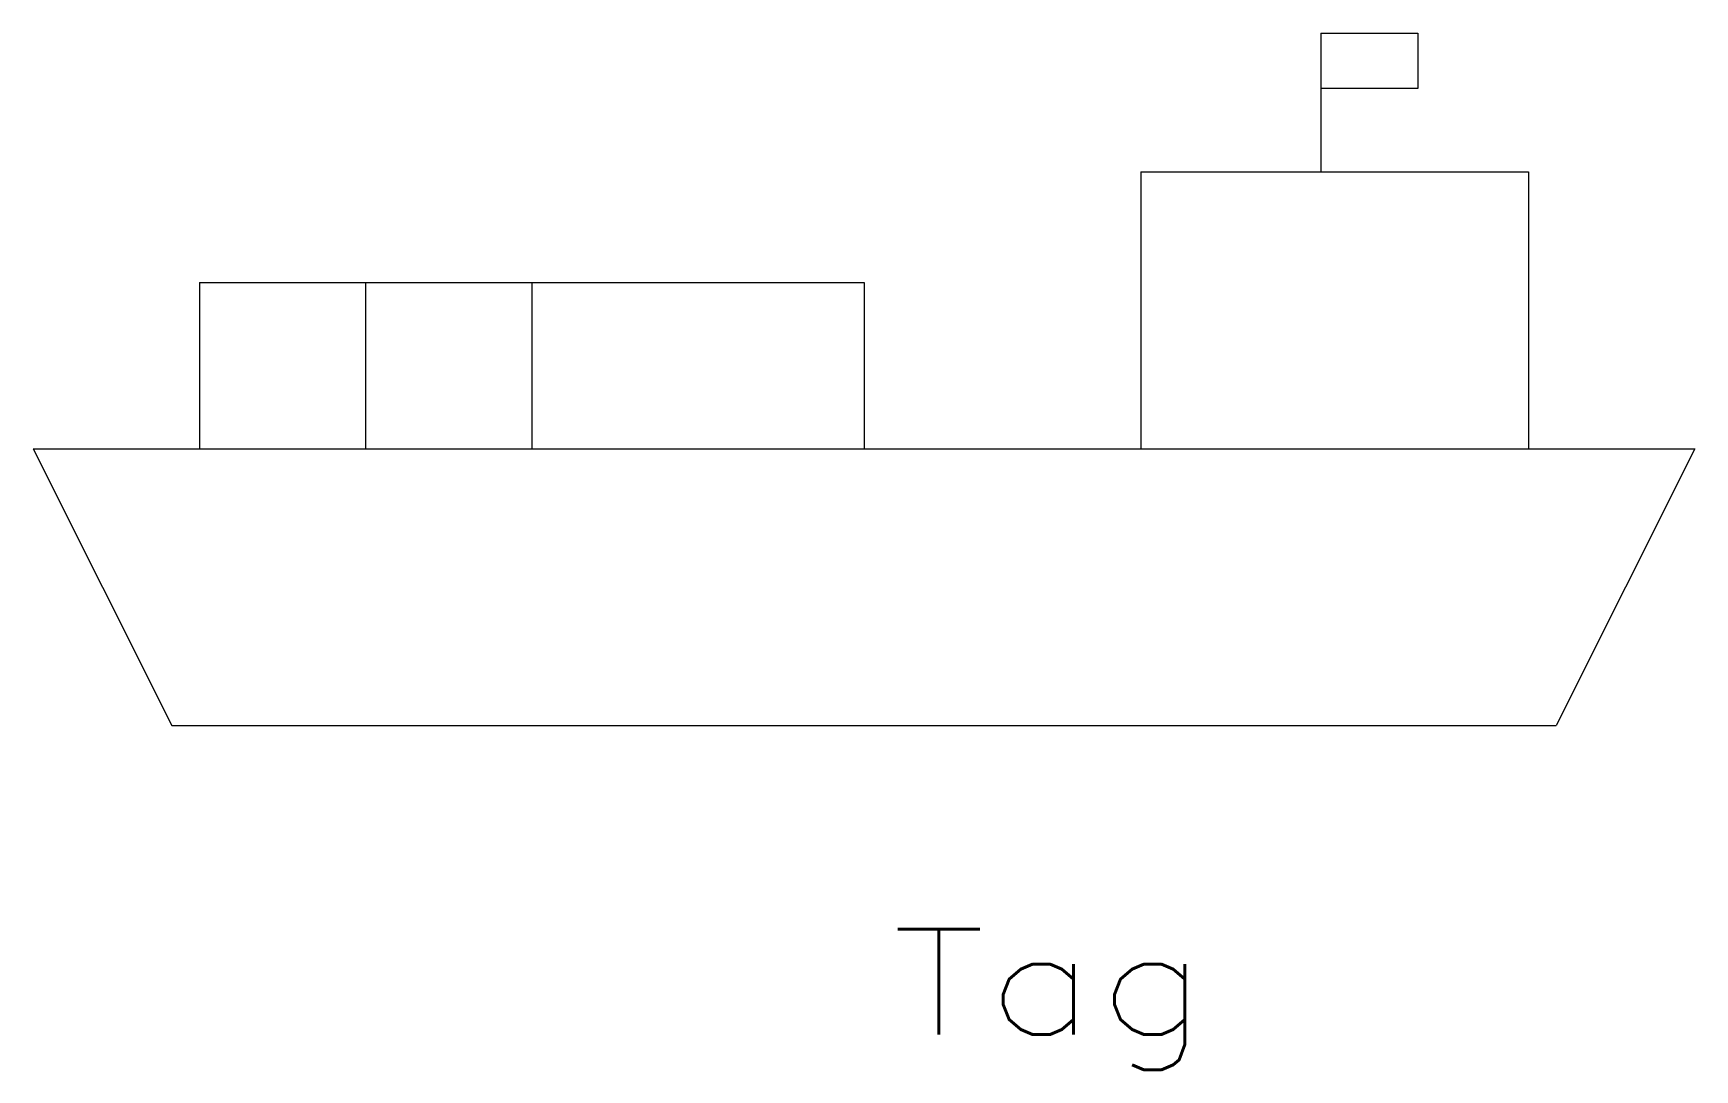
# Model space of a CAD drawing. Header units: inches. Extents: x -15.5 to 14.5, y -8.7 to 10.
import ezdxf
from ezdxf.enums import TextEntityAlignment as Align

# ---------------------------------------------------------------- set-up
doc = ezdxf.new("R2010")
doc.units = ezdxf.units.IN
doc.header["$MEASUREMENT"] = 0
doc.layers.get('0').update_dxf_attribs({"lineweight": 0})
doc.styles.add('STANDARD1', font='TXT.SHX')

msp = doc.modelspace()

# ---------------------------------------------------------------- linework, layer by layer
for p, q in [((7.75, 10), (7.75, 7.5)), ((7.75, 10), (9.5, 10)), ((9.5, 10), (9.5, 9)), ((9.5, 9), (7.75, 9)), ((4.5, 7.5), (4.5, 2.5)), ((4.5, 7.5), (11.5, 7.5)), ((11.5, 7.5), (11.5, 2.5)), ((-12.5, 5.5), (-12.5, 2.5)), ((-12.5, 5.5), (-9.5, 5.5)), ((-9.5, 5.5), (-9.5, 2.5)), ((-9.5, 5.5), (-0.5, 5.5)), ((-6.5, 5.5), (-6.5, 2.5)), ((-0.5, 5.5), (-0.5, 2.5)), ((-15.5, 2.5), (14.5, 2.5)), ((-15.5, 2.5), (-13, -2.5)), ((14.5, 2.5), (12, -2.5)), ((14.5, 2.5), (12, -2.5)), ((14.5, 2.5), (12, -2.5)), ((-13, -2.5), (12, -2.5))]:
    msp.add_line(p, q)

# ---------------------------------------------------------------- texts
at = {"color": 7, "linetype": 'Continuous', "style": 'STANDARD1', "width": 1.166667}
msp.add_text('Tag', height=1.905, dxfattribs=at).set_placement((0.004, -8.077), (5.719, -8.077), align=Align.FIT)

doc.saveas('drawing.dxf')
